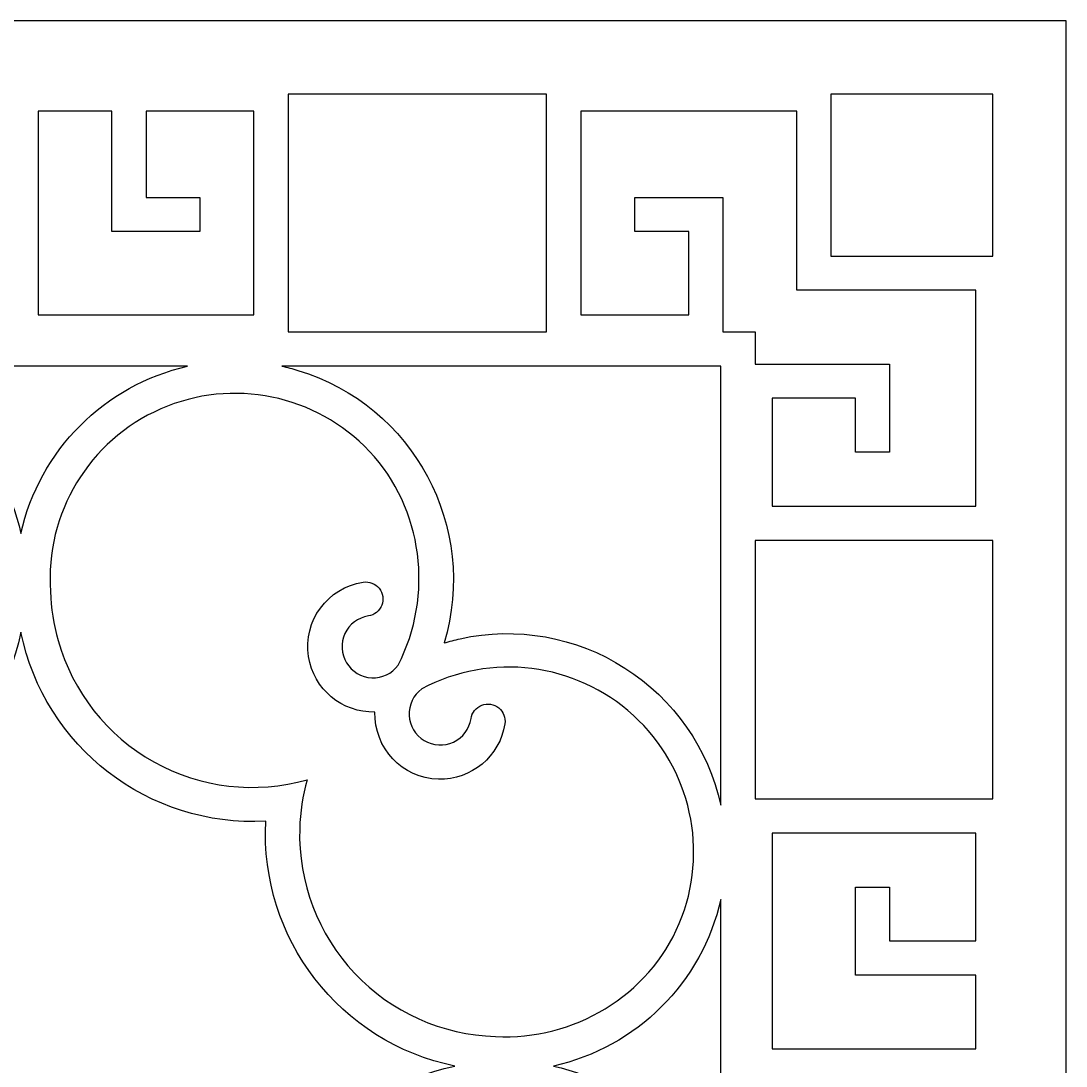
# Model space of a CAD drawing. Header units: centimetres. Extents: x -7.3 to 5.9, y -13.2 to 13.4.
# Drawn here: x -0.73 to 5.85, y 6.82 to 13.4 of the extents above; entities that cross this region are included whole.
import ezdxf

# ---------------------------------------------------------------- set-up
doc = ezdxf.new("R2010")
doc.units = ezdxf.units.CM
doc.header["$MEASUREMENT"] = 0

msp = doc.modelspace()

# ---------------------------------------------------------------- linework, layer by layer
at = {"color": 177}
for points, knots in [([(-7.31276, 13.40234), (-7.31276, 13.40234), (5.8509, 13.40235), (5.8509, 13.40235), (5.8509, 13.40235), (5.8509, 13.40235), (5.8509, 0.23868), (5.8509, 0.23868), (5.8509, 0.23868), (5.8509, 0.23868), (-7.31276, 0.23868), (-7.31276, 0.23868), (-7.31276, 0.23868), (-7.31276, 0.23868), (-7.31276, 13.40235), (-7.31276, 13.40235), (-7.31276, 13.40235), (-7.31276, 13.40235), (-7.31276, 13.40234), (-7.31276, 13.40234)], [0, 0, 0, 0, 0.1666667, 0.1666667, 0.1666667, 0.1666667, 0.3333333, 0.3333333, 0.3333333, 0.3333333, 0.5, 0.5, 0.5, 0.5, 0.6666667, 0.6666667, 0.6666667, 0.6666667, 1, 1, 1, 1]), ([(2.5792, 11.44364), (2.5792, 11.44364), (0.95233, 11.44364), (0.95233, 11.44364), (0.95233, 11.44364), (0.95233, 11.44364), (0.95233, 12.94176), (0.95233, 12.94176), (0.95233, 12.94176), (0.95233, 12.94176), (2.5792, 12.94176), (2.5792, 12.94176), (2.5792, 12.94176), (2.5792, 12.94176), (2.5792, 11.44364), (2.5792, 11.44364)], [0, 0, 0, 0, 0.2, 0.2, 0.2, 0.2, 0.4, 0.4, 0.4, 0.4, 0.6, 0.6, 0.6, 0.6, 1, 1, 1, 1]), ([(4.3703, 11.92175), (4.3703, 11.92175), (4.3703, 12.94176), (4.3703, 12.94176), (4.3703, 12.94176), (4.3703, 12.94176), (5.39032, 12.94176), (5.39032, 12.94176), (5.39032, 12.94176), (5.39032, 12.94176), (5.39032, 11.92175), (5.39032, 11.92175), (5.39032, 11.92175), (5.39032, 11.92175), (4.3703, 11.92175), (4.3703, 11.92175)], [0, 0, 0, 0, 0.2, 0.2, 0.2, 0.2, 0.4, 0.4, 0.4, 0.4, 0.6, 0.6, 0.6, 0.6, 1, 1, 1, 1]), ([(0.05694, 12.83416), (0.05694, 12.83416), (0.73687, 12.83411), (0.73687, 12.83411), (0.73687, 12.83411), (0.73687, 12.83411), (0.73687, 11.55136), (0.73687, 11.55136), (0.73687, 11.55136), (0.73687, 11.55136), (-0.62319, 11.55136), (-0.62319, 11.55136), (-0.62319, 11.55136), (-0.62319, 11.55136), (-0.62319, 12.83411), (-0.62319, 12.83411), (-0.62319, 12.83411), (-0.62319, 12.83411), (-0.15858, 12.83411), (-0.15858, 12.83411), (-0.15858, 12.83411), (-0.15858, 12.83411), (-0.15858, 12.07525), (-0.15858, 12.07525), (-0.15858, 12.07525), (-0.15858, 12.07525), (0.39688, 12.07525), (0.39688, 12.07525), (0.39688, 12.07525), (0.39688, 12.07525), (0.39688, 12.29074), (0.39688, 12.29074), (0.39688, 12.29074), (0.39688, 12.29074), (0.05694, 12.29074), (0.05694, 12.29074), (0.05694, 12.29074), (0.05694, 12.29074), (0.05694, 12.83416), (0.05694, 12.83416)], [0, 0, 0, 0, 0.0909091, 0.0909091, 0.0909091, 0.0909091, 0.1818182, 0.1818182, 0.1818182, 0.1818182, 0.2727273, 0.2727273, 0.2727273, 0.2727273, 0.3636364, 0.3636364, 0.3636364, 0.3636364, 0.4545455, 0.4545455, 0.4545455, 0.4545455, 0.5454545, 0.5454545, 0.5454545, 0.5454545, 0.6363636, 0.6363636, 0.6363636, 0.6363636, 0.7272727, 0.7272727, 0.7272727, 0.7272727, 0.8181818, 0.8181818, 0.8181818, 0.8181818, 1, 1, 1, 1]), ([(3.89219, 11.24171), (3.89219, 11.24171), (3.89219, 11.44364), (3.89219, 11.44364), (3.89219, 11.44364), (3.89219, 11.44364), (3.69026, 11.44364), (3.69026, 11.44364), (3.69026, 11.44364), (3.69026, 11.44364), (3.69026, 12.29074), (3.69026, 12.29074), (3.69026, 12.29074), (3.69026, 12.29074), (3.13471, 12.29074), (3.13471, 12.29074), (3.13471, 12.29074), (3.13471, 12.29074), (3.13471, 12.07524), (3.13471, 12.07524), (3.13471, 12.07524), (3.13471, 12.07524), (3.47476, 12.07524), (3.47476, 12.07524), (3.47476, 12.07524), (3.47476, 12.07524), (3.47476, 11.55136), (3.47476, 11.55136), (3.47476, 11.55136), (3.47476, 11.55136), (2.79466, 11.55136), (2.79466, 11.55136), (2.79466, 11.55136), (2.79466, 11.55136), (2.79466, 12.83411), (2.79466, 12.83411), (2.79466, 12.83411), (2.79466, 12.83411), (4.15485, 12.83411), (4.15485, 12.83411), (4.15485, 12.83411), (4.15485, 12.83411), (4.15485, 11.70629), (4.15485, 11.70629), (4.15485, 11.70629), (4.15485, 11.70629), (5.28266, 11.70631), (5.28266, 11.70631), (5.28266, 11.70631), (5.28266, 11.70631), (5.28264, 10.34611), (5.28264, 10.34611), (5.28264, 10.34611), (5.28264, 10.34611), (3.99991, 10.34611), (3.99991, 10.34611), (3.99991, 10.34611), (3.99991, 10.34611), (3.99991, 11.0262), (3.99991, 11.0262), (3.99991, 11.0262), (3.99991, 11.0262), (4.52379, 11.0262), (4.52379, 11.0262), (4.52379, 11.0262), (4.52379, 11.0262), (4.5238, 10.68614), (4.5238, 10.68614), (4.5238, 10.68614), (4.5238, 10.68614), (4.73929, 10.68614), (4.73929, 10.68614), (4.73929, 10.68614), (4.73929, 10.68614), (4.73929, 11.24171), (4.73929, 11.24171), (4.73929, 11.24171), (4.73929, 11.24171), (3.89219, 11.24171), (3.89219, 11.24171)], [0, 0, 0, 0, 0.047619, 0.047619, 0.047619, 0.047619, 0.0952381, 0.0952381, 0.0952381, 0.0952381, 0.1428571, 0.1428571, 0.1428571, 0.1428571, 0.1904762, 0.1904762, 0.1904762, 0.1904762, 0.2380952, 0.2380952, 0.2380952, 0.2380952, 0.2857143, 0.2857143, 0.2857143, 0.2857143, 0.3333333, 0.3333333, 0.3333333, 0.3333333, 0.3809524, 0.3809524, 0.3809524, 0.3809524, 0.4285714, 0.4285714, 0.4285714, 0.4285714, 0.4761905, 0.4761905, 0.4761905, 0.4761905, 0.5238095, 0.5238095, 0.5238095, 0.5238095, 0.5714286, 0.5714286, 0.5714286, 0.5714286, 0.6190476, 0.6190476, 0.6190476, 0.6190476, 0.6666667, 0.6666667, 0.6666667, 0.6666667, 0.7142857, 0.7142857, 0.7142857, 0.7142857, 0.7619048, 0.7619048, 0.7619048, 0.7619048, 0.8095238, 0.8095238, 0.8095238, 0.8095238, 0.8571429, 0.8571429, 0.8571429, 0.8571429, 0.9047619, 0.9047619, 0.9047619, 0.9047619, 1, 1, 1, 1]), ([(-1.78079, 11.22815), (-1.78079, 11.22815), (0.31891, 11.22815), (0.31891, 11.22815), (0.31891, 11.22815), (-0.20532, 11.10879), (-0.61386, 10.69901), (-0.73095, 10.17427), (-0.73095, 10.17427), (-0.84833, 10.69893), (-1.25653, 11.10903), (-1.78079, 11.22815)], [0, 0, 0, 0, 0.25, 0.25, 0.25, 0.25, 0.5, 0.5, 0.5, 0.5, 1, 1, 1, 1]), ([(0.91148, 11.22815), (0.91148, 11.22815), (3.67672, 11.22815), (3.67672, 11.22815), (3.67672, 11.22815), (3.67672, 11.22815), (3.6767, 8.46296), (3.6767, 8.46296), (3.6767, 8.46296), (3.59786, 8.81985), (3.38048, 9.13079), (3.07236, 9.32739), (3.07236, 9.32739), (2.76426, 9.52399), (2.39237, 9.59053), (2.03549, 9.51168), (2.03549, 9.51168), (2.00122, 9.50414), (1.96727, 9.49529), (1.93367, 9.48518), (1.93367, 9.48518), (2.15316, 10.2139), (1.74207, 10.98208), (1.01338, 11.20169), (1.01338, 11.20169), (0.97974, 11.21175), (0.94576, 11.22058), (0.91147, 11.22815), (0.91147, 11.22815), (0.91147, 11.22815), (0.91148, 11.22815), (0.91148, 11.22815)], [0, 0, 0, 0, 0.1111111, 0.1111111, 0.1111111, 0.1111111, 0.2222222, 0.2222222, 0.2222222, 0.2222222, 0.3333333, 0.3333333, 0.3333333, 0.3333333, 0.4444444, 0.4444444, 0.4444444, 0.4444444, 0.5555556, 0.5555556, 0.5555556, 0.5555556, 0.6666667, 0.6666667, 0.6666667, 0.6666667, 0.7777778, 0.7777778, 0.7777778, 0.7777778, 1, 1, 1, 1]), ([(1.07224, 8.62362), (0.74819, 8.53168), (0.40088, 8.57224), (0.10672, 8.73637), (0.10672, 8.73637), (-0.18743, 8.9005), (-0.40476, 9.17631), (-0.49671, 9.50037), (-0.49671, 9.50037), (-0.52516, 9.60091), (-0.54111, 9.70461), (-0.54415, 9.80906), (-0.54415, 9.80906), (-0.5795, 10.30044), (-0.30178, 10.76088), (0.14935, 10.95883), (0.14935, 10.95883), (0.60048, 11.15677), (1.12736, 11.04938), (1.46503, 10.69066), (1.46503, 10.69066), (1.80269, 10.33193), (1.86948, 9.78314), (1.64463, 9.3448), (1.64463, 9.3448), (1.60583, 9.29225), (1.54338, 9.2625), (1.47812, 9.26549), (1.47812, 9.26549), (1.41286, 9.26848), (1.3531, 9.30428), (1.31926, 9.36017), (1.31926, 9.36017), (1.28542, 9.41605), (1.28168, 9.48513), (1.30929, 9.54434), (1.30929, 9.54434), (1.3369, 9.60355), (1.39276, 9.64518), (1.45731, 9.6552), (1.45731, 9.6552), (1.49537, 9.66105), (1.52741, 9.68676), (1.54137, 9.72265), (1.54137, 9.72265), (1.55533, 9.75853), (1.54908, 9.79914), (1.52498, 9.82917), (1.52498, 9.82917), (1.50087, 9.85919), (1.4626, 9.87409), (1.42454, 9.86823), (1.42454, 9.86823), (1.19977, 9.83347), (1.04561, 9.62365), (1.08026, 9.39885), (1.08026, 9.39885), (1.11263, 9.19408), (1.2912, 9.04489), (1.49846, 9.04991), (1.49846, 9.04991), (1.49243, 8.82256), (1.67122, 8.63331), (1.89857, 8.62709), (1.89857, 8.62709), (2.10586, 8.62217), (2.28466, 8.77116), (2.31678, 8.976), (2.31678, 8.976), (2.32263, 9.01405), (2.30774, 9.05234), (2.2777, 9.07643), (2.2777, 9.07643), (2.24767, 9.10053), (2.20706, 9.10677), (2.17118, 9.09281), (2.17118, 9.09281), (2.13531, 9.07884), (2.10961, 9.04682), (2.10376, 9.00876), (2.10376, 9.00876), (2.09391, 8.94418), (2.05251, 8.88876), (1.99338, 8.86098), (1.99338, 8.86098), (1.93425, 8.83321), (1.8647, 8.837), (1.8087, 8.87064), (1.8087, 8.87064), (1.75267, 8.9043), (1.71713, 8.9637), (1.71396, 9.02897), (1.71396, 9.02897), (1.71079, 9.09426), (1.74085, 9.15715), (1.79335, 9.19608), (1.79335, 9.19608), (2.22806, 9.4279), (2.76162, 9.36103), (3.12569, 9.02911), (3.12569, 9.02911), (3.48976, 8.6972), (3.60554, 8.17208), (3.41479, 7.71785), (3.41479, 7.71785), (3.22404, 7.26361), (2.74961, 6.97977), (2.25772, 7.0073), (2.25772, 7.0073), (1.92102, 7.01696), (1.60196, 7.15999), (1.37072, 7.40492), (1.37072, 7.40492), (1.13948, 7.64984), (1.01506, 7.9782), (1.02476, 8.3149), (1.02476, 8.3149), (1.02777, 8.41934), (1.04368, 8.52303), (1.07214, 8.62356), (1.07214, 8.62356), (1.07214, 8.62356), (1.07224, 8.62362), (1.07224, 8.62362)], [0, 0, 0, 0, 0.03125, 0.03125, 0.03125, 0.03125, 0.0625, 0.0625, 0.0625, 0.0625, 0.09375, 0.09375, 0.09375, 0.09375, 0.125, 0.125, 0.125, 0.125, 0.15625, 0.15625, 0.15625, 0.15625, 0.1875, 0.1875, 0.1875, 0.1875, 0.21875, 0.21875, 0.21875, 0.21875, 0.25, 0.25, 0.25, 0.25, 0.28125, 0.28125, 0.28125, 0.28125, 0.3125, 0.3125, 0.3125, 0.3125, 0.34375, 0.34375, 0.34375, 0.34375, 0.375, 0.375, 0.375, 0.375, 0.40625, 0.40625, 0.40625, 0.40625, 0.4375, 0.4375, 0.4375, 0.4375, 0.46875, 0.46875, 0.46875, 0.46875, 0.5, 0.5, 0.5, 0.5, 0.53125, 0.53125, 0.53125, 0.53125, 0.5625, 0.5625, 0.5625, 0.5625, 0.59375, 0.59375, 0.59375, 0.59375, 0.625, 0.625, 0.625, 0.625, 0.65625, 0.65625, 0.65625, 0.65625, 0.6875, 0.6875, 0.6875, 0.6875, 0.71875, 0.71875, 0.71875, 0.71875, 0.75, 0.75, 0.75, 0.75, 0.78125, 0.78125, 0.78125, 0.78125, 0.8125, 0.8125, 0.8125, 0.8125, 0.84375, 0.84375, 0.84375, 0.84375, 0.875, 0.875, 0.875, 0.875, 0.90625, 0.90625, 0.90625, 0.90625, 0.9375, 0.9375, 0.9375, 0.9375, 1, 1, 1, 1]), ([(5.39032, 8.50378), (5.39032, 8.50378), (3.89219, 8.50378), (3.89219, 8.50378), (3.89219, 8.50378), (3.89219, 8.50378), (3.89219, 10.13065), (3.89219, 10.13065), (3.89219, 10.13065), (3.89219, 10.13065), (5.39032, 10.13065), (5.39032, 10.13065), (5.39032, 10.13065), (5.39032, 10.13065), (5.39032, 8.50378), (5.39032, 8.50378)], [0, 0, 0, 0, 0.2, 0.2, 0.2, 0.2, 0.4, 0.4, 0.4, 0.4, 0.6, 0.6, 0.6, 0.6, 1, 1, 1, 1]), ([(-0.73095, 4.08802), (-0.88013, 4.81197), (-1.53486, 5.31809), (-2.27295, 5.27847), (-2.27295, 5.27847), (-2.23401, 6.0166), (-2.73927, 6.67198), (-3.46334, 6.82054), (-3.46334, 6.82054), (-2.73944, 6.96977), (-2.23336, 7.62448), (-2.27295, 8.36254), (-2.27295, 8.36254), (-1.53482, 8.32357), (-0.87944, 8.82885), (-0.73095, 9.55294), (-0.73095, 9.55294), (-0.58172, 8.82903), (0.07299, 8.32295), (0.81107, 8.36254), (0.81107, 8.36254), (0.77215, 7.62442), (1.27742, 6.96906), (2.00149, 6.82054), (2.00149, 6.82054), (1.27757, 6.67129), (0.7715, 6.01655), (0.81111, 5.27847), (0.81111, 5.27847), (0.07298, 5.31744), (-0.58242, 4.81218), (-0.73095, 4.0881), (-0.73095, 4.0881), (-0.73095, 4.0881), (-0.73095, 4.08802), (-0.73095, 4.08802)], [0, 0, 0, 0, 0.1, 0.1, 0.1, 0.1, 0.2, 0.2, 0.2, 0.2, 0.3, 0.3, 0.3, 0.3, 0.4, 0.4, 0.4, 0.4, 0.5, 0.5, 0.5, 0.5, 0.6, 0.6, 0.6, 0.6, 0.7, 0.7, 0.7, 0.7, 0.8, 0.8, 0.8, 0.8, 1, 1, 1, 1]), ([(5.28266, 7.60839), (5.28266, 7.60839), (4.73929, 7.60839), (4.73929, 7.60839), (4.73929, 7.60839), (4.73929, 7.60839), (4.73929, 7.94833), (4.73929, 7.94833), (4.73929, 7.94833), (4.73929, 7.94833), (4.5238, 7.94833), (4.5238, 7.94833), (4.5238, 7.94833), (4.5238, 7.94833), (4.5238, 7.39285), (4.5238, 7.39285), (4.5238, 7.39285), (4.5238, 7.39285), (5.28266, 7.39285), (5.28266, 7.39285), (5.28266, 7.39285), (5.28266, 7.39285), (5.28266, 6.92826), (5.28266, 6.92826), (5.28266, 6.92826), (5.28266, 6.92826), (3.99991, 6.92826), (3.99991, 6.92826), (3.99991, 6.92826), (3.99991, 6.92826), (3.99991, 8.28832), (3.99991, 8.28832), (3.99991, 8.28832), (3.99991, 8.28832), (5.28266, 8.28832), (5.28266, 8.28832), (5.28266, 8.28832), (5.28266, 8.28832), (5.28266, 7.60839), (5.28266, 7.60839)], [0, 0, 0, 0, 0.0909091, 0.0909091, 0.0909091, 0.0909091, 0.1818182, 0.1818182, 0.1818182, 0.1818182, 0.2727273, 0.2727273, 0.2727273, 0.2727273, 0.3636364, 0.3636364, 0.3636364, 0.3636364, 0.4545455, 0.4545455, 0.4545455, 0.4545455, 0.5454545, 0.5454545, 0.5454545, 0.5454545, 0.6363636, 0.6363636, 0.6363636, 0.6363636, 0.7272727, 0.7272727, 0.7272727, 0.7272727, 0.8181818, 0.8181818, 0.8181818, 0.8181818, 1, 1, 1, 1]), ([(3.67672, 5.77068), (3.55736, 6.29491), (3.14757, 6.70345), (2.62282, 6.82054), (2.62282, 6.82054), (3.1475, 6.9379), (3.55761, 7.34611), (3.67672, 7.8704), (3.67672, 7.8704), (3.67672, 7.8704), (3.6767, 5.77066), (3.6767, 5.77066), (3.6767, 5.77066), (3.6767, 5.77066), (3.67672, 5.77068), (3.67672, 5.77068)], [0, 0, 0, 0, 0.2, 0.2, 0.2, 0.2, 0.4, 0.4, 0.4, 0.4, 0.6, 0.6, 0.6, 0.6, 1, 1, 1, 1])]:
    msp.add_open_spline(points, degree=3, knots=knots, dxfattribs=at)
at = {"lineweight": 9}
for points, knots in [([(-7.31276, 13.40234), (-7.31276, 13.40234), (5.8509, 13.40235), (5.8509, 13.40235), (5.8509, 13.40235), (5.8509, 13.40235), (5.8509, 0.23868), (5.8509, 0.23868), (5.8509, 0.23868), (5.8509, 0.23868), (-7.31276, 0.23868), (-7.31276, 0.23868), (-7.31276, 0.23868), (-7.31276, 0.23868), (-7.31276, 13.40235), (-7.31276, 13.40235)], [0, 0, 0, 0, 0.2, 0.2, 0.2, 0.2, 0.4, 0.4, 0.4, 0.4, 0.6, 0.6, 0.6, 0.6, 1, 1, 1, 1]), ([(2.5792, 11.44364), (2.5792, 11.44364), (0.95233, 11.44364), (0.95233, 11.44364), (0.95233, 11.44364), (0.95233, 11.44364), (0.95233, 12.94176), (0.95233, 12.94176), (0.95233, 12.94176), (0.95233, 12.94176), (2.5792, 12.94176), (2.5792, 12.94176), (2.5792, 12.94176), (2.5792, 12.94176), (2.5792, 11.44364), (2.5792, 11.44364)], [0, 0, 0, 0, 0.2, 0.2, 0.2, 0.2, 0.4, 0.4, 0.4, 0.4, 0.6, 0.6, 0.6, 0.6, 1, 1, 1, 1]), ([(4.3703, 11.92175), (4.3703, 11.92175), (4.3703, 12.94176), (4.3703, 12.94176), (4.3703, 12.94176), (4.3703, 12.94176), (5.39032, 12.94176), (5.39032, 12.94176), (5.39032, 12.94176), (5.39032, 12.94176), (5.39032, 11.92175), (5.39032, 11.92175), (5.39032, 11.92175), (5.39032, 11.92175), (4.3703, 11.92175), (4.3703, 11.92175)], [0, 0, 0, 0, 0.2, 0.2, 0.2, 0.2, 0.4, 0.4, 0.4, 0.4, 0.6, 0.6, 0.6, 0.6, 1, 1, 1, 1]), ([(0.05694, 12.83416), (0.05694, 12.83416), (0.73687, 12.83411), (0.73687, 12.83411), (0.73687, 12.83411), (0.73687, 12.83411), (0.73687, 11.55136), (0.73687, 11.55136), (0.73687, 11.55136), (0.73687, 11.55136), (-0.62319, 11.55136), (-0.62319, 11.55136), (-0.62319, 11.55136), (-0.62319, 11.55136), (-0.62319, 12.83411), (-0.62319, 12.83411), (-0.62319, 12.83411), (-0.62319, 12.83411), (-0.15858, 12.83411), (-0.15858, 12.83411), (-0.15858, 12.83411), (-0.15858, 12.83411), (-0.15858, 12.07525), (-0.15858, 12.07525), (-0.15858, 12.07525), (-0.15858, 12.07525), (0.39688, 12.07525), (0.39688, 12.07525), (0.39688, 12.07525), (0.39688, 12.07525), (0.39688, 12.29074), (0.39688, 12.29074), (0.39688, 12.29074), (0.39688, 12.29074), (0.05694, 12.29074), (0.05694, 12.29074), (0.05694, 12.29074), (0.05694, 12.29074), (0.05694, 12.83416), (0.05694, 12.83416)], [0, 0, 0, 0, 0.0909091, 0.0909091, 0.0909091, 0.0909091, 0.1818182, 0.1818182, 0.1818182, 0.1818182, 0.2727273, 0.2727273, 0.2727273, 0.2727273, 0.3636364, 0.3636364, 0.3636364, 0.3636364, 0.4545455, 0.4545455, 0.4545455, 0.4545455, 0.5454545, 0.5454545, 0.5454545, 0.5454545, 0.6363636, 0.6363636, 0.6363636, 0.6363636, 0.7272727, 0.7272727, 0.7272727, 0.7272727, 0.8181818, 0.8181818, 0.8181818, 0.8181818, 1, 1, 1, 1]), ([(3.89219, 11.24171), (3.89219, 11.24171), (3.89219, 11.44364), (3.89219, 11.44364), (3.89219, 11.44364), (3.89219, 11.44364), (3.69026, 11.44364), (3.69026, 11.44364), (3.69026, 11.44364), (3.69026, 11.44364), (3.69026, 12.29074), (3.69026, 12.29074), (3.69026, 12.29074), (3.69026, 12.29074), (3.13471, 12.29074), (3.13471, 12.29074), (3.13471, 12.29074), (3.13471, 12.29074), (3.13471, 12.07524), (3.13471, 12.07524), (3.13471, 12.07524), (3.13471, 12.07524), (3.47476, 12.07524), (3.47476, 12.07524), (3.47476, 12.07524), (3.47476, 12.07524), (3.47476, 11.55136), (3.47476, 11.55136), (3.47476, 11.55136), (3.47476, 11.55136), (2.79466, 11.55136), (2.79466, 11.55136), (2.79466, 11.55136), (2.79466, 11.55136), (2.79466, 12.83411), (2.79466, 12.83411), (2.79466, 12.83411), (2.79466, 12.83411), (4.15485, 12.83411), (4.15485, 12.83411), (4.15485, 12.83411), (4.15485, 12.83411), (4.15485, 11.70629), (4.15485, 11.70629), (4.15485, 11.70629), (4.15485, 11.70629), (5.28266, 11.70631), (5.28266, 11.70631), (5.28266, 11.70631), (5.28266, 11.70631), (5.28264, 10.34611), (5.28264, 10.34611), (5.28264, 10.34611), (5.28264, 10.34611), (3.99991, 10.34611), (3.99991, 10.34611), (3.99991, 10.34611), (3.99991, 10.34611), (3.99991, 11.0262), (3.99991, 11.0262), (3.99991, 11.0262), (3.99991, 11.0262), (4.52379, 11.0262), (4.52379, 11.0262), (4.52379, 11.0262), (4.52379, 11.0262), (4.5238, 10.68614), (4.5238, 10.68614), (4.5238, 10.68614), (4.5238, 10.68614), (4.73929, 10.68614), (4.73929, 10.68614), (4.73929, 10.68614), (4.73929, 10.68614), (4.73929, 11.24171), (4.73929, 11.24171), (4.73929, 11.24171), (4.73929, 11.24171), (3.89219, 11.24171), (3.89219, 11.24171)], [0, 0, 0, 0, 0.047619, 0.047619, 0.047619, 0.047619, 0.0952381, 0.0952381, 0.0952381, 0.0952381, 0.1428571, 0.1428571, 0.1428571, 0.1428571, 0.1904762, 0.1904762, 0.1904762, 0.1904762, 0.2380952, 0.2380952, 0.2380952, 0.2380952, 0.2857143, 0.2857143, 0.2857143, 0.2857143, 0.3333333, 0.3333333, 0.3333333, 0.3333333, 0.3809524, 0.3809524, 0.3809524, 0.3809524, 0.4285714, 0.4285714, 0.4285714, 0.4285714, 0.4761905, 0.4761905, 0.4761905, 0.4761905, 0.5238095, 0.5238095, 0.5238095, 0.5238095, 0.5714286, 0.5714286, 0.5714286, 0.5714286, 0.6190476, 0.6190476, 0.6190476, 0.6190476, 0.6666667, 0.6666667, 0.6666667, 0.6666667, 0.7142857, 0.7142857, 0.7142857, 0.7142857, 0.7619048, 0.7619048, 0.7619048, 0.7619048, 0.8095238, 0.8095238, 0.8095238, 0.8095238, 0.8571429, 0.8571429, 0.8571429, 0.8571429, 0.9047619, 0.9047619, 0.9047619, 0.9047619, 1, 1, 1, 1]), ([(-1.78079, 11.22815), (-1.78079, 11.22815), (0.31891, 11.22815), (0.31891, 11.22815), (0.31891, 11.22815), (-0.20532, 11.10879), (-0.61386, 10.69901), (-0.73095, 10.17427), (-0.73095, 10.17427), (-0.84833, 10.69893), (-1.25653, 11.10903), (-1.78079, 11.22815)], [0, 0, 0, 0, 0.25, 0.25, 0.25, 0.25, 0.5, 0.5, 0.5, 0.5, 1, 1, 1, 1]), ([(0.91148, 11.22815), (0.91148, 11.22815), (3.67672, 11.22815), (3.67672, 11.22815), (3.67672, 11.22815), (3.67672, 11.22815), (3.6767, 8.46296), (3.6767, 8.46296), (3.6767, 8.46296), (3.59786, 8.81985), (3.38048, 9.13079), (3.07236, 9.32739), (3.07236, 9.32739), (2.76426, 9.52399), (2.39237, 9.59053), (2.03549, 9.51168), (2.03549, 9.51168), (2.00122, 9.50414), (1.96727, 9.49529), (1.93367, 9.48518), (1.93367, 9.48518), (2.15316, 10.2139), (1.74207, 10.98208), (1.01338, 11.20169), (1.01338, 11.20169), (0.97974, 11.21175), (0.94576, 11.22058), (0.91147, 11.22815)], [0, 0, 0, 0, 0.125, 0.125, 0.125, 0.125, 0.25, 0.25, 0.25, 0.25, 0.375, 0.375, 0.375, 0.375, 0.5, 0.5, 0.5, 0.5, 0.625, 0.625, 0.625, 0.625, 0.75, 0.75, 0.75, 0.75, 1, 1, 1, 1]), ([(1.07224, 8.62362), (0.74819, 8.53168), (0.40088, 8.57224), (0.10672, 8.73637), (0.10672, 8.73637), (-0.18743, 8.9005), (-0.40476, 9.17631), (-0.49671, 9.50037), (-0.49671, 9.50037), (-0.52516, 9.60091), (-0.54111, 9.70461), (-0.54415, 9.80906), (-0.54415, 9.80906), (-0.5795, 10.30044), (-0.30178, 10.76088), (0.14935, 10.95883), (0.14935, 10.95883), (0.60048, 11.15677), (1.12736, 11.04938), (1.46503, 10.69066), (1.46503, 10.69066), (1.80269, 10.33193), (1.86948, 9.78314), (1.64463, 9.3448), (1.64463, 9.3448), (1.60583, 9.29225), (1.54338, 9.2625), (1.47812, 9.26549), (1.47812, 9.26549), (1.41286, 9.26848), (1.3531, 9.30428), (1.31926, 9.36017), (1.31926, 9.36017), (1.28542, 9.41605), (1.28168, 9.48513), (1.30929, 9.54434), (1.30929, 9.54434), (1.3369, 9.60355), (1.39276, 9.64518), (1.45731, 9.6552), (1.45731, 9.6552), (1.49537, 9.66105), (1.52741, 9.68676), (1.54137, 9.72265), (1.54137, 9.72265), (1.55533, 9.75853), (1.54908, 9.79914), (1.52498, 9.82917), (1.52498, 9.82917), (1.50087, 9.85919), (1.4626, 9.87409), (1.42454, 9.86823), (1.42454, 9.86823), (1.19977, 9.83347), (1.04561, 9.62365), (1.08026, 9.39885), (1.08026, 9.39885), (1.11263, 9.19408), (1.2912, 9.04489), (1.49846, 9.04991), (1.49846, 9.04991), (1.49243, 8.82256), (1.67122, 8.63331), (1.89857, 8.62709), (1.89857, 8.62709), (2.10586, 8.62217), (2.28466, 8.77116), (2.31678, 8.976), (2.31678, 8.976), (2.32263, 9.01405), (2.30774, 9.05234), (2.2777, 9.07643), (2.2777, 9.07643), (2.24767, 9.10053), (2.20706, 9.10677), (2.17118, 9.09281), (2.17118, 9.09281), (2.13531, 9.07884), (2.10961, 9.04682), (2.10376, 9.00876), (2.10376, 9.00876), (2.09391, 8.94418), (2.05251, 8.88876), (1.99338, 8.86098), (1.99338, 8.86098), (1.93425, 8.83321), (1.8647, 8.837), (1.8087, 8.87064), (1.8087, 8.87064), (1.75267, 8.9043), (1.71713, 8.9637), (1.71396, 9.02897), (1.71396, 9.02897), (1.71079, 9.09426), (1.74085, 9.15715), (1.79335, 9.19608), (1.79335, 9.19608), (2.22806, 9.4279), (2.76162, 9.36103), (3.12569, 9.02911), (3.12569, 9.02911), (3.48976, 8.6972), (3.60554, 8.17208), (3.41479, 7.71785), (3.41479, 7.71785), (3.22404, 7.26361), (2.74961, 6.97977), (2.25772, 7.0073), (2.25772, 7.0073), (1.92102, 7.01696), (1.60196, 7.15999), (1.37072, 7.40492), (1.37072, 7.40492), (1.13948, 7.64984), (1.01506, 7.9782), (1.02476, 8.3149), (1.02476, 8.3149), (1.02777, 8.41934), (1.04368, 8.52303), (1.07214, 8.62356)], [0, 0, 0, 0, 0.0322581, 0.0322581, 0.0322581, 0.0322581, 0.0645161, 0.0645161, 0.0645161, 0.0645161, 0.0967742, 0.0967742, 0.0967742, 0.0967742, 0.1290323, 0.1290323, 0.1290323, 0.1290323, 0.1612903, 0.1612903, 0.1612903, 0.1612903, 0.1935484, 0.1935484, 0.1935484, 0.1935484, 0.2258065, 0.2258065, 0.2258065, 0.2258065, 0.2580645, 0.2580645, 0.2580645, 0.2580645, 0.2903226, 0.2903226, 0.2903226, 0.2903226, 0.3225806, 0.3225806, 0.3225806, 0.3225806, 0.3548387, 0.3548387, 0.3548387, 0.3548387, 0.3870968, 0.3870968, 0.3870968, 0.3870968, 0.4193548, 0.4193548, 0.4193548, 0.4193548, 0.4516129, 0.4516129, 0.4516129, 0.4516129, 0.483871, 0.483871, 0.483871, 0.483871, 0.516129, 0.516129, 0.516129, 0.516129, 0.5483871, 0.5483871, 0.5483871, 0.5483871, 0.5806452, 0.5806452, 0.5806452, 0.5806452, 0.6129032, 0.6129032, 0.6129032, 0.6129032, 0.6451613, 0.6451613, 0.6451613, 0.6451613, 0.6774194, 0.6774194, 0.6774194, 0.6774194, 0.7096774, 0.7096774, 0.7096774, 0.7096774, 0.7419355, 0.7419355, 0.7419355, 0.7419355, 0.7741935, 0.7741935, 0.7741935, 0.7741935, 0.8064516, 0.8064516, 0.8064516, 0.8064516, 0.8387097, 0.8387097, 0.8387097, 0.8387097, 0.8709677, 0.8709677, 0.8709677, 0.8709677, 0.9032258, 0.9032258, 0.9032258, 0.9032258, 0.9354839, 0.9354839, 0.9354839, 0.9354839, 1, 1, 1, 1]), ([(5.39032, 8.50378), (5.39032, 8.50378), (3.89219, 8.50378), (3.89219, 8.50378), (3.89219, 8.50378), (3.89219, 8.50378), (3.89219, 10.13065), (3.89219, 10.13065), (3.89219, 10.13065), (3.89219, 10.13065), (5.39032, 10.13065), (5.39032, 10.13065), (5.39032, 10.13065), (5.39032, 10.13065), (5.39032, 8.50378), (5.39032, 8.50378)], [0, 0, 0, 0, 0.2, 0.2, 0.2, 0.2, 0.4, 0.4, 0.4, 0.4, 0.6, 0.6, 0.6, 0.6, 1, 1, 1, 1]), ([(-0.73095, 4.08802), (-0.88013, 4.81197), (-1.53486, 5.31809), (-2.27295, 5.27847), (-2.27295, 5.27847), (-2.23401, 6.0166), (-2.73927, 6.67198), (-3.46334, 6.82054), (-3.46334, 6.82054), (-2.73944, 6.96977), (-2.23336, 7.62448), (-2.27295, 8.36254), (-2.27295, 8.36254), (-1.53482, 8.32357), (-0.87944, 8.82885), (-0.73095, 9.55294), (-0.73095, 9.55294), (-0.58172, 8.82903), (0.07299, 8.32295), (0.81107, 8.36254), (0.81107, 8.36254), (0.77215, 7.62442), (1.27742, 6.96906), (2.00149, 6.82054), (2.00149, 6.82054), (1.27757, 6.67129), (0.7715, 6.01655), (0.81111, 5.27847), (0.81111, 5.27847), (0.07298, 5.31744), (-0.58242, 4.81218), (-0.73095, 4.0881)], [0, 0, 0, 0, 0.1111111, 0.1111111, 0.1111111, 0.1111111, 0.2222222, 0.2222222, 0.2222222, 0.2222222, 0.3333333, 0.3333333, 0.3333333, 0.3333333, 0.4444444, 0.4444444, 0.4444444, 0.4444444, 0.5555556, 0.5555556, 0.5555556, 0.5555556, 0.6666667, 0.6666667, 0.6666667, 0.6666667, 0.7777778, 0.7777778, 0.7777778, 0.7777778, 1, 1, 1, 1]), ([(5.28266, 7.60839), (5.28266, 7.60839), (4.73929, 7.60839), (4.73929, 7.60839), (4.73929, 7.60839), (4.73929, 7.60839), (4.73929, 7.94833), (4.73929, 7.94833), (4.73929, 7.94833), (4.73929, 7.94833), (4.5238, 7.94833), (4.5238, 7.94833), (4.5238, 7.94833), (4.5238, 7.94833), (4.5238, 7.39285), (4.5238, 7.39285), (4.5238, 7.39285), (4.5238, 7.39285), (5.28266, 7.39285), (5.28266, 7.39285), (5.28266, 7.39285), (5.28266, 7.39285), (5.28266, 6.92826), (5.28266, 6.92826), (5.28266, 6.92826), (5.28266, 6.92826), (3.99991, 6.92826), (3.99991, 6.92826), (3.99991, 6.92826), (3.99991, 6.92826), (3.99991, 8.28832), (3.99991, 8.28832), (3.99991, 8.28832), (3.99991, 8.28832), (5.28266, 8.28832), (5.28266, 8.28832), (5.28266, 8.28832), (5.28266, 8.28832), (5.28266, 7.60839), (5.28266, 7.60839)], [0, 0, 0, 0, 0.0909091, 0.0909091, 0.0909091, 0.0909091, 0.1818182, 0.1818182, 0.1818182, 0.1818182, 0.2727273, 0.2727273, 0.2727273, 0.2727273, 0.3636364, 0.3636364, 0.3636364, 0.3636364, 0.4545455, 0.4545455, 0.4545455, 0.4545455, 0.5454545, 0.5454545, 0.5454545, 0.5454545, 0.6363636, 0.6363636, 0.6363636, 0.6363636, 0.7272727, 0.7272727, 0.7272727, 0.7272727, 0.8181818, 0.8181818, 0.8181818, 0.8181818, 1, 1, 1, 1]), ([(3.67672, 5.77068), (3.55736, 6.29491), (3.14757, 6.70345), (2.62282, 6.82054), (2.62282, 6.82054), (3.1475, 6.9379), (3.55761, 7.34611), (3.67672, 7.8704), (3.67672, 7.8704), (3.67672, 7.8704), (3.6767, 5.77066), (3.6767, 5.77066)], [0, 0, 0, 0, 0.25, 0.25, 0.25, 0.25, 0.5, 0.5, 0.5, 0.5, 1, 1, 1, 1])]:
    msp.add_open_spline(points, degree=3, knots=knots, dxfattribs=at)

doc.saveas('drawing.dxf')
